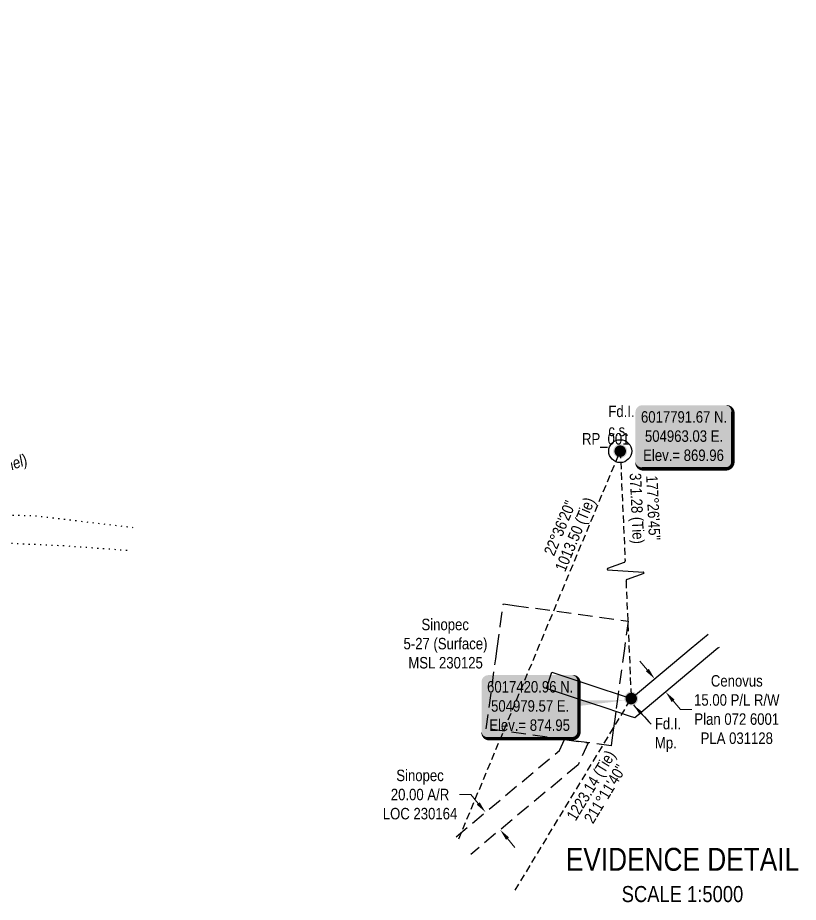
# Model space of a CAD drawing. Extents: x 493830 to 508605, y 6011694 to 6019262.
# Drawn here: x 507924 to 508605, y 6016294 to 6017065 of the extents above; entities that cross this region are included whole.
import ezdxf
from ezdxf.enums import TextEntityAlignment as Align

# ---------------------------------------------------------------- set-up
doc = ezdxf.new("R2010")
doc.units = 0
doc.header["$LTSCALE"] = 5
doc.header["$PDSIZE"] = 0.5
for name, pattern in [('foc-ACCESSROAD', [3.75, 2.5, -1.25]), ('foc-TIELINE', [1.875, 1.25, -0.625]), ('foc-TOPO', [1, 0.2, -0.8])]:
    doc.linetypes.add(name, pattern=pattern)
doc.layers.get('Defpoints').update_dxf_attribs({"color": 9})
for name, color, linetype in [('35', 37, 'Continuous'), ('DETAIL-T', 7, 'Continuous'), ('F-AR', 190, 'foc-ACCESSROAD'), ('F-RW', 190, 'Continuous'), ('L-BD', 7, 'Continuous'), ('L-BD1', 253, 'Continuous'), ('L-MON', 1, 'Continuous'), ('L-TIE', 7, 'foc-TIELINE'), ('T-GENERAL', 48, 'foc-TOPO')]:
    doc.layers.add(name, color=color, linetype=linetype)
for name, color, linetype, lineweight in [('AS-GENERAL', 48, 'Continuous', 18), ('F-AR-T', 190, 'Continuous', 9), ('F-RW-T', 190, 'Continuous', 9), ('F-WS-T', 190, 'Continuous', 9)]:
    doc.layers.add(name, color=color, linetype=linetype, lineweight=lineweight)
doc.styles.add('80', font='ARIALN.TTF', dxfattribs={"height": 10})
doc.styles.add('80CG', font='ARIALN.TTF', dxfattribs={"height": 10})
doc.styles.add('80L', font='ARIALN.TTF', dxfattribs={"height": 10})
doc.dimstyles.new('Compass 5 000', dxfattribs={"dimscale": 5, "dimtxt": 9, "dimasz": 2, "dimexe": 0.2, "dimexo": 0.0625, "dimgap": 0.5, "dimtad": 0, "dimtih": 1, "dimtoh": 1, "dimzin": 0, "dimdsep": 46, "dimtxsty": '80CG', "dimcen": 0.1, "dimse1": 1, "dimse2": 1, "dimclrd": 256, "dimclrt": 256, "dimaunit": 1, "dimadec": 4, "dimazin": 0, "dimtfac": 0.06, "dimtofl": 0, "dimtmove": 0, "dimatfit": 1, "dimfxl": 0.2, "dimtolj": 1, "dimtzin": 0, "dimlwd": -1, "dimarcsym": 0})

# ---------------------------------------------------------------- blocks, each defined once
blk = doc.blocks.new('*D518')
at = {"layer": 'Defpoints', "color": 0, "transparency": 16777216}
for p in [(508340.26, 6016378.9), (508332.38, 6016372.33), (508353.06, 6016363.55)]:
    blk.add_point(p, dxfattribs=at)
at = {"layer": 'F-AR-T', "transparency": 16777216}
for p, q in [((508319.57, 6016387.69), (508309.57, 6016387.69)), ((508325.98, 6016380.01), (508319.57, 6016387.69)), ((508351.59, 6016349.3), (508357.99, 6016341.62))]:
    blk.add_line(p, q, dxfattribs=at)
for points in [[(508327.26, 6016381.08), (508324.7, 6016378.95), (508332.38, 6016372.33)], [(508352.87, 6016350.37), (508350.31, 6016348.23), (508345.18, 6016356.98)]]:
    blk.add_solid(points, dxfattribs=at)
at = {"layer": 'F-AR-T', "transparency": 16777216, "insert": (508275.28, 6016387.69), "char_height": 10, "attachment_point": 5, "style": '80CG'}
blk.add_mtext('\\A1;Sinopec\\P20.00 A/R\\PLOC 230164', dxfattribs=at)
blk = doc.blocks.new('fdia')
at = {"color": 255, "const_width": 1}
blk.add_lwpolyline([(-0.5, 0, 1), (0.5, 0, 1)], format="xyb", close=True, dxfattribs=at)
blk = doc.blocks.new('Fdiaa')
blk.add_blockref('fdia', (0, 0))
blk = doc.blocks.new('fdib')
at = {"color": 1, "const_width": 1.6}
blk.add_lwpolyline([(-0.4, 0, 1), (0.4, 0, 1)], format="xyb", close=True, dxfattribs=at)
at = {"color": 1}
blk.add_circle((0, 0), 0.8, dxfattribs=at)
blk = doc.blocks.new('Fdibb')
blk.add_blockref('fdib', (0, 0))
blk = doc.blocks.new('fdicc')
for name in ['Fdibb', 'Fdiaa']:
    blk.add_blockref(name, (0, 0))
blk = doc.blocks.new('FDI')
blk.add_blockref('fdicc', (0, 0))
blk = doc.blocks.new('*D519')
at = {"layer": 'Defpoints', "color": 0, "transparency": 16777216}
for p in [(508568.45, 6016562.86), (508578.09, 6016551.37), (508489.57, 6016477.17)]:
    blk.add_point(p, dxfattribs=at)
at = {"layer": 'F-RW-T', "transparency": 16777216}
for p, q in [((508473.52, 6016496.33), (508467.09, 6016503.99)), ((508496, 6016469.51), (508502.42, 6016461.84)), ((508502.42, 6016461.84), (508512.42, 6016461.84))]:
    blk.add_line(p, q, dxfattribs=at)
for points in [[(508474.79, 6016497.4), (508472.24, 6016495.25), (508479.94, 6016488.66)], [(508497.27, 6016470.58), (508494.72, 6016468.44), (508489.57, 6016477.17)]]:
    blk.add_solid(points, dxfattribs=at)
at = {"layer": 'F-RW-T', "transparency": 16777216, "insert": (508551.51, 6016461.84), "char_height": 10, "attachment_point": 5, "style": '80CG'}
blk.add_mtext('\\A1;Cenovus\\P15.00 P/L R/W\\PPlan 072 6001\\PPLA 031128', dxfattribs=at)
blk = doc.blocks.new('Linebrk')
blk.add_lwpolyline([(0, 0.00175, -0.346152), (-0.00019, 0.0015), (-0.00314, 0.00055, 0.772575), (-0.00312, 0.00036), (0.00312, -0.00036, -0.772575), (0.00314, -0.00055), (0.00019, -0.0015, 0.346152), (0, -0.00175)], format="xyb")
blk = doc.blocks.new('*U534')
h = blk.add_hatch(color=254)
edge = h.paths.add_edge_path()
edge.add_line((-36.5, -28.5), (36.5, -28.5))
edge.add_arc((36.5, -22.5), 6, 270, 360)
edge.add_line((42.5, -22.5), (42.5, 21))
edge.add_arc((36.5, 21), 6, 0, 90)
edge.add_line((36.5, 27), (-36.5, 27))
edge.add_arc((-36.5, 21), 6, 90, 180)
edge.add_line((-42.5, 21), (-42.5, -22.5))
edge.add_arc((-36.5, -22.5), 6, 180, 270)
at = {"color": 1, "flags": 128}
blk.add_lwpolyline([(-36.5, -28.5, 3, 3, 0), (36.5, -28.5, 3, 3, 0.414214), (42.5, -22.5, 3, 3, 0), (42.5, 21, 3, 0, 0.414214), (36.5, 27, 0, 0, 0), (-36.5, 27, 0, 0, 0.414214), (-42.5, 21, 0, 0, 0), (-42.5, -22.5, 0, 3, 0.414214)], format="xyseb", close=True, dxfattribs=at)
blk.add_lwpolyline([(82.25, 4.83, 0, 10, 0), (0, 0, 5, 5, 0)], format="xyseb", dxfattribs=at)
at = {"color": 1, "style": '80'}
blk.add_attdef('ENTER_TEXT_001', (-37.73, -4.99), '', height=10, dxfattribs=at)
blk = doc.blocks.new('*U535')
h = blk.add_hatch(color=254)
edge = h.paths.add_edge_path()
edge.add_line((-36.5, -28.5), (36.5, -28.5))
edge.add_arc((36.5, -22.5), 6, 270, 360)
edge.add_line((42.5, -22.5), (42.5, 21))
edge.add_arc((36.5, 21), 6, 0, 90)
edge.add_line((36.5, 27), (-36.5, 27))
edge.add_arc((-36.5, 21), 6, 90, 180)
edge.add_line((-42.5, 21), (-42.5, -22.5))
edge.add_arc((-36.5, -22.5), 6, 180, 270)
at = {"color": 1, "flags": 128}
blk.add_lwpolyline([(-36.5, -28.5, 3, 3, 0), (36.5, -28.5, 3, 3, 0.414214), (42.5, -22.5, 3, 3, 0), (42.5, 21, 3, 0, 0.414214), (36.5, 27, 0, 0, 0), (-36.5, 27, 0, 0, 0.414214), (-42.5, 21, 0, 0, 0), (-42.5, -22.5, 0, 3, 0.414214)], format="xyseb", close=True, dxfattribs=at)
blk.add_lwpolyline([(20.05, -19.72, 0, 10, 0), (0, 0, 5, 5, 0)], format="xyseb", dxfattribs=at)
at = {"color": 1, "style": '80'}
blk.add_attdef('ENTER_TEXT_001', (-37.73, -4.99), '', height=10, dxfattribs=at)

msp = doc.modelspace()

# ---------------------------------------------------------------- linework, layer by layer
at = {"layer": '35', "color": 3}
msp.add_circle((508449.852, 6016687.273), 10, dxfattribs=at)
at = {"layer": 'F-AR'}
msp.add_lwpolyline([(508442.246, 6016432.953), (508441.859, 6016430.146), (508332.931, 6016445.161), (508341.333, 6016506.032), (508342.588, 6016515.122), (508345.275, 6016534.59), (508347.963, 6016554.057), (508357.508, 6016552.741), (508456.86, 6016539.05), (508453.579, 6016515.23), (508448.073, 6016475.256), (508445.991, 6016460.146), (508445.081, 6016453.537), (508443.735, 6016443.768), (508442.246, 6016432.953)], close=True, dxfattribs=at)
msp.add_lwpolyline([(508306.662, 6016350.885), (508396.838, 6016426.083), (508401.176, 6016435.756), (508421.819, 6016432.909), (508413.205, 6016413.704), (508319.463, 6016335.533)], dxfattribs=at)
at = {"layer": 'F-RW'}
msp.add_lwpolyline([(508536.056, 6016516.134), (508535.107, 6016515.339), (508462.648, 6016454.61), (508457.898, 6016456.195), (508437.629, 6016462.958), (508411.658, 6016471.624), (508385.487, 6016480.356), (508390.234, 6016494.576), (508394.673, 6016493.095), (508420.644, 6016484.429), (508459.477, 6016471.473), (508511.738, 6016515.316), (508526.424, 6016527.626)], dxfattribs=at)
at = {"layer": 'L-TIE', "flags": 128}
for points in [[(508309.007, 6016348.996), (508449.852, 6016687.273)], [(508449.852, 6016687.273), (508454.125, 6016591.459)], [(508454.903, 6016574.015), (508459.477, 6016471.473)], [(508358.281, 6016304.346), (508459.477, 6016471.473)]]:
    msp.add_lwpolyline(points, dxfattribs=at)
at = {"layer": 'T-GENERAL', "flags": 128}
for points in [[(507495.857, 6017045.983), (507536.037, 6017065.368), (507589.655, 6017055.726), (507645.392, 6017046.223), (507697.862, 6016977.026), (507751.005, 6016887.621), (507799.232, 6016861.386), (507821.357, 6016796.683), (507801.837, 6016744.556), (507837.302, 6016713.058), (507847.322, 6016673.678), (507861.855, 6016632.743), (507937.822, 6016631.111), (508024.907, 6016620.811)], [(507802.867, 6016658.231), (507818.987, 6016610.401), (507843.175, 6016597.683), (507883.965, 6016608.498), (507965.585, 6016604.846), (508021.177, 6016600.766)]]:
    msp.add_lwpolyline(points, dxfattribs=at)

# ---------------------------------------------------------------- block references
at = {"layer": 'DETAIL-T'}
ref = msp.add_blockref('*U535', (508505.604, 6016700.35), dxfattribs=at)
ref.add_attrib('ENTER_TEXT_001', '6017791.67 N.', (508467.961, 6016712.126), dxfattribs={"layer": '0', "color": 1, "height": 10, "style": '80'})
ref.add_attrib('ENTER_TEXT_002', '504963.03 E.', (508471.436, 6016695.418), dxfattribs={"layer": '0', "color": 1, "height": 10, "style": '80'})
ref.add_attrib('ENTER_TEXT_003', 'Elev.= 869.96', (508469.881, 6016678.711), dxfattribs={"layer": '0', "color": 1, "height": 10, "style": '80'})
ref = msp.add_blockref('*U534', (508371.401, 6016464.945), dxfattribs=at)
ref.add_attrib('ENTER_TEXT_001', '6017420.96 N.', (508333.757, 6016476.721), dxfattribs={"layer": '0', "color": 1, "height": 10, "style": '80'})
ref.add_attrib('ENTER_TEXT_002', '504979.57 E.', (508337.233, 6016460.013), dxfattribs={"layer": '0', "color": 1, "height": 10, "style": '80'})
ref.add_attrib('ENTER_TEXT_003', 'Elev.= 874.95', (508335.644, 6016443.306), dxfattribs={"layer": '0', "color": 1, "height": 10, "style": '80'})
at = {"layer": 'L-MON', "xscale": 4.997330249999975, "yscale": 4.997330249999975, "zscale": 4.997330249999975}
for p in [(508449.852, 6016687.273), (508459.477, 6016471.473)]:
    msp.add_blockref('FDI', p, dxfattribs=at)
at = {"layer": 'L-TIE', "xscale": 4997.330249999983, "yscale": 4997.330249999983, "zscale": 0.99946605, "rotation": 2.55390519414287}
msp.add_blockref('Linebrk', (508454.514, 6016582.737), dxfattribs=at)

# ---------------------------------------------------------------- texts
at = {"layer": '35', "color": 3, "style": '80'}
msp.add_attdef('RP_001', (508416.546, 6016693.027), 'RP', height=10, dxfattribs=at)
at = {"layer": 'AS-GENERAL', "insert": (507859.724, 6016677.237), "char_height": 9.99466, "attachment_point": 1, "rotation": 20, "style": '80L'}
msp.add_mtext_dynamic_manual_height_columns('\\pi11.07069;{\\fArial Narrow|b0|i1|c0|p34;Low area \\P\\pi1.09307;(No Channel)}', width=68.63768, gutter_width=49.973, heights=[0], dxfattribs=at)
at = {"layer": 'DETAIL-T', "color": 3, "insert": (508504.161, 6016317.497), "char_height": 19.98932, "width": 202.72939, "attachment_point": 5, "style": '80CG'}
msp.add_mtext('EVIDENCE DETAIL\\P{\\H0.7x;SCALE 1:5000}', dxfattribs=at)
at = {"layer": 'F-WS-T', "insert": (508260.59, 6016541.061), "char_height": 10, "attachment_point": 1, "style": '80L'}
msp.add_mtext_dynamic_manual_height_columns('\\pi15.92995;Sinopec\\P\\pi0.28192;5-27 (Surface)\\P\\pi4.49748;MSL 230125', width=72.6307, gutter_width=50, heights=[0], dxfattribs=at)
at = {"layer": 'L-BD', "style": '80L'}
for s, height, p in [('371.28 (Tie)', 9.99466, (508464.463, 6016637.28)), ('177°26\'45"', 9.9947, (508478.691, 6016637.914))]:
    msp.add_text(s, height=height, rotation=272.553905, dxfattribs=at).set_placement(p, align=Align.MIDDLE_CENTER)
at = {"layer": 'L-BD1', "style": '80L'}
for s, height, rotation, p in [('22°36\'20"', 9.9947, 67.395115, (508397.156, 6016620.209)), ('1013.50 (Tie)', 9.99466, 67.395115, (508410.304, 6016614.735)), ('1223.14 (Tie)', 9.99466, 58.804944, (508424.324, 6016395.739)), ('211°11\'40"', 9.9947, 58.804944, (508436.507, 6016388.362))]:
    msp.add_text(s, height=height, rotation=rotation, dxfattribs=at).set_placement(p, align=Align.MIDDLE_CENTER)
at = {"layer": 'L-MON', "char_height": 9.9947, "attachment_point": 1, "style": '80L'}
for s, insert in [('Fd.I.\\Pc.s.', (508439.527, 6016727.005)), ('Fd.I.\\PMp.', (508480.078, 6016454.607))]:
    msp.add_mtext_dynamic_manual_height_columns(s, width=22.0323, gutter_width=49.973, heights=[0], dxfattribs=dict(at, insert=insert))

# ---------------------------------------------------------------- dimensions: what is measured, and where the dimension line sits
at = {"layer": 'F-AR-T'}
dim = msp.add_aligned_dim(p1=(508353.06, 6016363.549), p2=(508340.258, 6016378.901), distance=10.254, text='Sinopec\\P20.00 A/R\\PLOC 230164', dimstyle='Compass 5 000', dxfattribs=at)
dim.commit()
dim.dimension.update_dxf_attribs({"geometry": '*D518', "text_midpoint": (508275.283, 6016387.694)})
at = {"layer": 'F-RW-T'}
dim = msp.add_linear_dim(base=(508489.572, 6016477.171), p1=(508568.455, 6016562.857), p2=(508578.087, 6016551.366), angle=309.970598, text='Cenovus\\P15.00 P/L R/W\\PPlan 072 6001\\PPLA 031128', dimstyle='Compass 5 000', dxfattribs=at)
dim.commit()
dim.dimension.update_dxf_attribs({"geometry": '*D519', "text_midpoint": (508551.506, 6016461.843), "dimtype": 161})

# ---------------------------------------------------------------- leaders
at = {"layer": 'L-MON', "path_type": 1}
msp.add_leader([(508461.402, 6016465.91), (508476.789, 6016449.105)], dimstyle='Compass 5 000', override={"dimgap": 0.5, "dimtad": 0}, dxfattribs=at)

doc.saveas('drawing.dxf')
